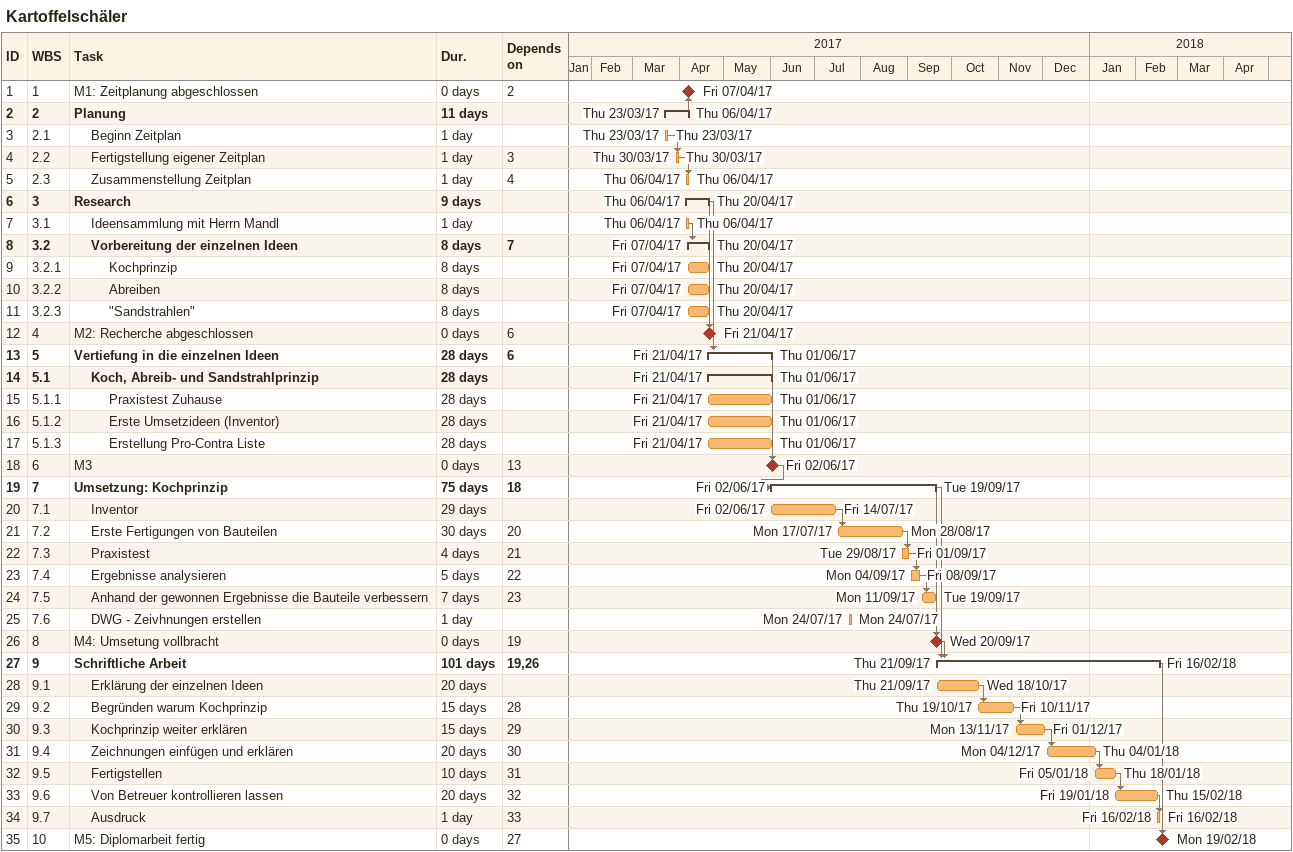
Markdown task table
Kartoffelschäler

| ID | WBS | Task | Duration | Start | Finish | Predecessors |
|---|---|---|---|---|---|---|
| 1 | 1 | M1: Zeitplanung abgeschlossen | 0d | 2017-04-07 | 2017-04-07 | 2 |
| 2 | 2 | **Planung** | 11d | 2017-03-23 | 2017-04-06 |  |
| 3 | 2.1 | Beginn Zeitplan | 1d | 2017-03-23 | 2017-03-23 |  |
| 4 | 2.2 | Fertigstellung eigener Zeitplan | 1d | 2017-03-30 | 2017-03-30 | 3 |
| 5 | 2.3 | Zusammenstellung Zeitplan | 1d | 2017-04-06 | 2017-04-06 | 4 |
| 6 | 3 | **Research** | 9d | 2017-04-06 | 2017-04-20 |  |
| 7 | 3.1 | Ideensammlung mit Herrn Mandl | 1d | 2017-04-06 | 2017-04-06 |  |
| 8 | 3.2 | **Vorbereitung der einzelnen Ideen** | 8d | 2017-04-07 | 2017-04-20 | 7 |
| 9 | 3.2.1 | Kochprinzip | 8d | 2017-04-07 | 2017-04-20 |  |
| 10 | 3.2.2 | Abreiben | 8d | 2017-04-07 | 2017-04-20 |  |
| 11 | 3.2.3 | "Sandstrahlen" | 8d | 2017-04-07 | 2017-04-20 |  |
| 12 | 4 | M2: Recherche abgeschlossen | 0d | 2017-04-21 | 2017-04-21 | 6 |
| 13 | 5 | **Vertiefung in die einzelnen Ideen** | 28d | 2017-04-21 | 2017-06-01 | 6 |
| 14 | 5.1 | **Koch, Abreib- und Sandstrahlprinzip** | 28d | 2017-04-21 | 2017-06-01 |  |
| 15 | 5.1.1 | Praxistest Zuhause | 28d | 2017-04-21 | 2017-06-01 |  |
| 16 | 5.1.2 | Erste Umsetzideen (Inventor) | 28d | 2017-04-21 | 2017-06-01 |  |
| 17 | 5.1.3 | Erstellung Pro-Contra Liste | 28d | 2017-04-21 | 2017-06-01 |  |
| 18 | 6 | M3 | 0d | 2017-06-02 | 2017-06-02 | 13 |
| 19 | 7 | **Umsetzung: Kochprinzip** | 75d | 2017-06-02 | 2017-09-19 | 18 |
| 20 | 7.1 | Inventor | 29d | 2017-06-02 | 2017-07-14 |  |
| 21 | 7.2 | Erste Fertigungen von Bauteilen | 30d | 2017-07-17 | 2017-08-28 | 20 |
| 22 | 7.3 | Praxistest | 4d | 2017-08-29 | 2017-09-01 | 21 |
| 23 | 7.4 | Ergebnisse analysieren | 5d | 2017-09-04 | 2017-09-08 | 22 |
| 24 | 7.5 | Anhand der gewonnen Ergebnisse die Bauteile verbessern | 7d | 2017-09-11 | 2017-09-19 | 23 |
| 25 | 7.6 | DWG - Zeivhnungen erstellen | 1d | 2017-07-24 | 2017-07-24 |  |
| 26 | 8 | M4: Umsetung vollbracht | 0d | 2017-09-20 | 2017-09-20 | 19 |
| 27 | 9 | **Schriftliche Arbeit** | 101d | 2017-09-21 | 2018-02-16 | 19, 26 |
| 28 | 9.1 | Erklärung der einzelnen Ideen | 20d | 2017-09-21 | 2017-10-18 |  |
| 29 | 9.2 | Begründen warum Kochprinzip | 15d | 2017-10-19 | 2017-11-10 | 28 |
| 30 | 9.3 | Kochprinzip weiter erklären | 15d | 2017-11-13 | 2017-12-01 | 29 |
| 31 | 9.4 | Zeichnungen einfügen und erklären | 20d | 2017-12-04 | 2018-01-04 | 30 |
| 32 | 9.5 | Fertigstellen | 10d | 2018-01-05 | 2018-01-18 | 31 |
| 33 | 9.6 | Von Betreuer kontrollieren lassen | 20d | 2018-01-19 | 2018-02-15 | 32 |
| 34 | 9.7 | Ausdruck | 1d | 2018-02-16 | 2018-02-16 | 33 |
| 35 | 10 | M5: Diplomarbeit fertig | 0d | 2018-02-19 | 2018-02-19 | 27 |
